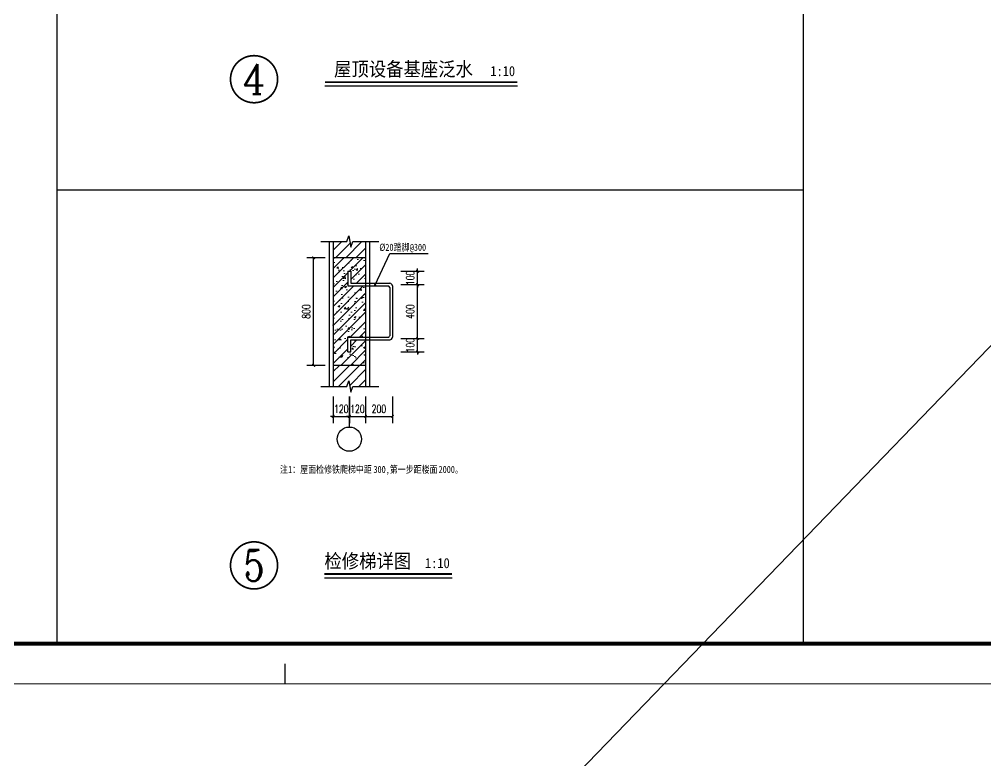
# Model space of a CAD drawing. Extents: x 1738711 to 2346805, y 1189731 to 2516152.
# Drawn here: x 1996529 to 2003714, y 1217315 to 1222824 of the extents above; entities that cross this region are included whole.
import ezdxf
from ezdxf.enums import TextEntityAlignment as Align

# ---------------------------------------------------------------- set-up
doc = ezdxf.new("R2010")
doc.units = 0
doc.header["$LTSCALE"] = 1000
doc.header["$MEASUREMENT"] = 0
for name, color, linetype in [('AE-BRIC', 40, 'Continuous'), ('AXIS', 3, 'Continuous'), ('DIM', 3, 'Continuous'), ('DIM_SYMB', 3, 'Continuous'), ('PUB_DIM', 3, 'Continuous'), ('PUB_TEXT', 7, 'Continuous'), ('TK', 4, 'Continuous'), ('WALL', 40, 'Continuous'), ('WMX', 4, 'Continuous'), ('修改位置', 6, 'Continuous')]:
    doc.layers.add(name, color=color, linetype=linetype)
doc.layers.add('填充', color=252, linetype='Continuous', lineweight=5)
doc.styles.add('-宋体', font='SIMSUN.TTF', dxfattribs={"width": 0.8})
doc.styles.add('_TCH_DIM_T3', font='SIMPLEX', dxfattribs={"width": 0.705882, "bigfont": 'GBCBIG'})
doc.styles.add('_TCH_LABEL', font='COMPLEX', dxfattribs={"bigfont": 'GBCBIG'})
doc.styles.add('宋体', font='SIMSUN.TTF', dxfattribs={"width": 0.75})
doc.styles.add('黑体', font='simhei_0.ttf', dxfattribs={"width": 0.9})
doc.dimstyles.new('_TCH_ARCH&&20', dxfattribs={"dimtxt": 59.5, "dimasz": 20, "dimexe": 50, "dimexo": 60, "dimgap": 25.25, "dimtad": 1, "dimdec": 0, "dimzin": 0, "dimdsep": 46, "dimtxsty": '_TCH_DIM_T3', "dimblk": 'ARCHTICK', "dimcen": 0.09, "dimclrt": 7, "dimazin": 2, "dimtfac": 1, "dimtdec": 0, "dimtix": 1, "dimtmove": 2, "dimatfit": 3, "dimfxl": 1, "dimtolj": 1, "dimtzin": 0, "dimarcsym": 0})

# ---------------------------------------------------------------- blocks, each defined once
blk = doc.blocks.new('hjashrtahreahe')
blk.add_line((42800, 0), (42800, 500))
at = {"const_width": 25}
blk.add_lwpolyline([(42800, 500), (42800, 0)], dxfattribs=at)
at = {"layer": 'TK', "color": 7, "const_width": 25}
blk.add_lwpolyline([(0, 59400), (84100, 59400), (84100, 0), (0, 0)], close=True, dxfattribs=at)
at = {"layer": 'TK', "color": 3, "const_width": 100}
blk.add_lwpolyline([(2500, 1000), (2500, 58400), (83100, 58400), (83100, 1000)], close=True, dxfattribs=at)
at = {"layer": 'TK', "style": '宋体', "width": 0.75}
for tag, height, p in [('项目负责人', 350, (6003, 57089)), ('专业负责人', 350, (6003, 56224)), ('设计人', 350, (6003, 55419)), ('版号1', 250, (77304, 22193)), ('时间1', 250, (82405, 22193)), ('版号2', 250, (77304, 21593)), ('时间2', 250, (82405, 21593)), ('版号3', 250, (77304, 20993)), ('时间3', 250, (82405, 20993)), ('建筑会签', 0.0001, (78978, 2403)), ('电气会签', 0.0001, (82128, 2403)), ('结构会签', 0.0001, (78978, 1803)), ('暖通会签', 0.0001, (82128, 1803)), ('给排水会签', 0.0001, (78978, 1250)), ('智能化会签', 0.0001, (82128, 1250))]:
    blk.add_attdef(tag, text='', height=height, dxfattribs=at).set_placement(p, align=Align.CENTER)
for tag, p in [('合作设计单位', (80816, 48986)), ('版号说明1', (79854, 22318)), ('版号说明2', (79854, 21718)), ('版号说明3', (79854, 21118)), ('浙江绿储科技有限公司', (80545, 16036)), ('百兆瓦级集中式熔盐储能关键', (80545, 14953)), ('设备研发及制造基地项目', (80545, 14603)), ('1#研发楼', (80545, 13636)), ('图名', (80545, 12436)), ('工程编号', (78978, 11461)), ('子项编号', (82128, 11461)), ('建筑', (78978, 10711)), ('图号', (82128, 10711)), ('施工图', (78978, 9961)), ('2023.03', (82128, 9961)), ('审定', (79353, 8461)), ('审核', (79353, 7711)), ('工程负责', (79353, 6961)), ('专业负责', (79353, 6211)), ('设计', (79353, 5461)), ('制图', (79353, 4711)), ('校对', (79353, 3961))]:
    blk.add_attdef(tag, text='', height=250, dxfattribs=at).set_placement(p, align=Align.MIDDLE_CENTER)
blk = doc.blocks.new('_ArchTick')
at = {"color": 0, "linetype": 'ByBlock', "const_width": 0.4}
blk.add_lwpolyline([(-0.5, -0.5), (0.5, 0.5)], dxfattribs=at)
blk = doc.blocks.new('*D317')
at = {"layer": 'Defpoints', "color": 0, "transparency": 16777216}
for p in [(1998717.5, 1221052.5), (1998863.1, 1221052.5), (1998863.1, 1220252.5)]:
    blk.add_point(p, dxfattribs=at)
at = {"layer": 'PUB_DIM', "color": 0, "lineweight": -2, "transparency": 16777216}
for p, q in [((1998803.1, 1221052.5), (1998667.5, 1221052.5)), ((1998717.5, 1220252.5), (1998717.5, 1221052.5)), ((1998803.1, 1220252.5), (1998667.5, 1220252.5))]:
    blk.add_line(p, q, dxfattribs=at)
at = {"layer": 'PUB_DIM', "color": 0, "lineweight": -2, "transparency": 16777216, "xscale": 20, "yscale": 20, "zscale": 20}
for p, rotation in [((1998717.5, 1221052.5), 90), ((1998717.5, 1220252.5), 270)]:
    blk.add_blockref('_ArchTick', p, dxfattribs=dict(at, rotation=rotation))
at = {"layer": 'PUB_DIM', "color": 7, "transparency": 16777216, "insert": (1998662.5, 1220652.5), "char_height": 59.5, "attachment_point": 5, "rotation": 90, "style": '_TCH_DIM_T3'}
blk.add_mtext('\\A1;800', dxfattribs=at)
blk = doc.blocks.new('*D318')
at = {"layer": 'Defpoints', "color": 0, "transparency": 16777216}
for p in [(1999305.5, 1220952.5), (1999490.4, 1220952.5), (1999305.5, 1220852.5)]:
    blk.add_point(p, dxfattribs=at)
at = {"layer": 'PUB_DIM', "color": 0, "lineweight": -2, "transparency": 16777216}
for p, q in [((1999490.4, 1220952.5), (1999490.4, 1220972.5)), ((1999365.5, 1220952.5), (1999540.4, 1220952.5)), ((1999490.4, 1220852.5), (1999490.4, 1220952.5)), ((1999365.5, 1220852.5), (1999540.4, 1220852.5)), ((1999490.4, 1220852.5), (1999490.4, 1220832.5))]:
    blk.add_line(p, q, dxfattribs=at)
at = {"layer": 'PUB_DIM', "color": 0, "lineweight": -2, "transparency": 16777216, "xscale": 20, "yscale": 20, "zscale": 20}
for p, rotation in [((1999490.4, 1220952.5), 270), ((1999490.4, 1220852.5), 90)]:
    blk.add_blockref('_ArchTick', p, dxfattribs=dict(at, rotation=rotation))
at = {"layer": 'PUB_DIM', "color": 7, "transparency": 16777216, "insert": (1999435.4, 1220902.5), "char_height": 59.5, "attachment_point": 5, "rotation": 90, "style": '_TCH_DIM_T3'}
blk.add_mtext('\\A1;100', dxfattribs=at)
blk = doc.blocks.new('*D319')
at = {"layer": 'Defpoints', "color": 0, "transparency": 16777216}
for p in [(1999305.5, 1220852.5), (1999490.4, 1220852.5), (1999305.5, 1220452.5)]:
    blk.add_point(p, dxfattribs=at)
at = {"layer": 'PUB_DIM', "color": 0, "lineweight": -2, "transparency": 16777216}
for p, q in [((1999365.5, 1220852.5), (1999540.4, 1220852.5)), ((1999490.4, 1220452.5), (1999490.4, 1220852.5)), ((1999365.5, 1220452.5), (1999540.4, 1220452.5))]:
    blk.add_line(p, q, dxfattribs=at)
at = {"layer": 'PUB_DIM', "color": 0, "lineweight": -2, "transparency": 16777216, "xscale": 20, "yscale": 20, "zscale": 20}
for p, rotation in [((1999490.4, 1220852.5), 90), ((1999490.4, 1220452.5), 270)]:
    blk.add_blockref('_ArchTick', p, dxfattribs=dict(at, rotation=rotation))
at = {"layer": 'PUB_DIM', "color": 7, "transparency": 16777216, "insert": (1999435.4, 1220652.5), "char_height": 59.5, "attachment_point": 5, "rotation": 90, "style": '_TCH_DIM_T3'}
blk.add_mtext('\\A1;400', dxfattribs=at)
blk = doc.blocks.new('*D320')
at = {"layer": 'Defpoints', "color": 0, "transparency": 16777216}
for p in [(1999305.5, 1220452.5), (1999490.4, 1220452.5), (1999305.5, 1220352.5)]:
    blk.add_point(p, dxfattribs=at)
at = {"layer": 'PUB_DIM', "color": 0, "lineweight": -2, "transparency": 16777216}
for p, q in [((1999365.5, 1220452.5), (1999540.4, 1220452.5)), ((1999490.4, 1220452.5), (1999490.4, 1220472.5)), ((1999490.4, 1220352.5), (1999490.4, 1220452.5)), ((1999365.5, 1220352.5), (1999540.4, 1220352.5)), ((1999490.4, 1220352.5), (1999490.4, 1220332.5))]:
    blk.add_line(p, q, dxfattribs=at)
at = {"layer": 'PUB_DIM', "color": 0, "lineweight": -2, "transparency": 16777216, "xscale": 20, "yscale": 20, "zscale": 20}
for p, rotation in [((1999490.4, 1220452.5), 270), ((1999490.4, 1220352.5), 90)]:
    blk.add_blockref('_ArchTick', p, dxfattribs=dict(at, rotation=rotation))
at = {"layer": 'PUB_DIM', "color": 7, "transparency": 16777216, "insert": (1999435.4, 1220402.5), "char_height": 59.5, "attachment_point": 5, "rotation": 90, "style": '_TCH_DIM_T3'}
blk.add_mtext('\\A1;100', dxfattribs=at)
blk = doc.blocks.new('*D321')
at = {"layer": 'Defpoints', "color": 0, "transparency": 16777216}
for p in [(1998863.1, 1220080.6), (1998983.1, 1220080.6), (1998983.1, 1219873.8)]:
    blk.add_point(p, dxfattribs=at)
at = {"layer": 'PUB_DIM', "color": 0, "lineweight": -2, "transparency": 16777216}
for p, q in [((1998863.1, 1220020.6), (1998863.1, 1219823.8)), ((1998983.1, 1220020.6), (1998983.1, 1219823.8)), ((1998863.1, 1219873.8), (1998843.1, 1219873.8)), ((1998863.1, 1219873.8), (1998983.1, 1219873.8)), ((1998983.1, 1219873.8), (1999003.1, 1219873.8))]:
    blk.add_line(p, q, dxfattribs=at)
at = {"layer": 'PUB_DIM', "color": 0, "lineweight": -2, "transparency": 16777216, "xscale": 20, "yscale": 20, "zscale": 20}
blk.add_blockref('_ArchTick', (1998863.1, 1219873.8), dxfattribs=at)
at = {"layer": 'PUB_DIM', "color": 0, "lineweight": -2, "transparency": 16777216, "xscale": 20, "yscale": 20, "zscale": 20, "rotation": 180}
blk.add_blockref('_ArchTick', (1998983.1, 1219873.8), dxfattribs=at)
at = {"layer": 'PUB_DIM', "color": 7, "transparency": 16777216, "insert": (1998923.1, 1219928.8), "char_height": 59.5, "attachment_point": 5, "style": '_TCH_DIM_T3'}
blk.add_mtext('\\A1;120', dxfattribs=at)
blk = doc.blocks.new('*D322')
at = {"layer": 'Defpoints', "color": 0, "transparency": 16777216}
for p in [(1998983.1, 1220080.6), (1999103.1, 1220080.6), (1999103.1, 1219873.8)]:
    blk.add_point(p, dxfattribs=at)
at = {"layer": 'PUB_DIM', "color": 0, "lineweight": -2, "transparency": 16777216}
for p, q in [((1998983.1, 1220020.6), (1998983.1, 1219823.8)), ((1999103.1, 1220020.6), (1999103.1, 1219823.8)), ((1998983.1, 1219873.8), (1998963.1, 1219873.8)), ((1998983.1, 1219873.8), (1999103.1, 1219873.8)), ((1999103.1, 1219873.8), (1999123.1, 1219873.8))]:
    blk.add_line(p, q, dxfattribs=at)
at = {"layer": 'PUB_DIM', "color": 0, "lineweight": -2, "transparency": 16777216, "xscale": 20, "yscale": 20, "zscale": 20}
blk.add_blockref('_ArchTick', (1998983.1, 1219873.8), dxfattribs=at)
at = {"layer": 'PUB_DIM', "color": 0, "lineweight": -2, "transparency": 16777216, "xscale": 20, "yscale": 20, "zscale": 20, "rotation": 180}
blk.add_blockref('_ArchTick', (1999103.1, 1219873.8), dxfattribs=at)
at = {"layer": 'PUB_DIM', "color": 7, "transparency": 16777216, "insert": (1999043.1, 1219928.8), "char_height": 59.5, "attachment_point": 5, "style": '_TCH_DIM_T3'}
blk.add_mtext('\\A1;120', dxfattribs=at)
blk = doc.blocks.new('*D323')
at = {"layer": 'Defpoints', "color": 0, "transparency": 16777216}
for p in [(1999103.1, 1220080.6), (1999303.1, 1220080.6), (1999303.1, 1219873.8)]:
    blk.add_point(p, dxfattribs=at)
at = {"layer": 'PUB_DIM', "color": 0, "lineweight": -2, "transparency": 16777216}
for p, q in [((1999103.1, 1220020.6), (1999103.1, 1219823.8)), ((1999303.1, 1220020.6), (1999303.1, 1219823.8)), ((1999103.1, 1219873.8), (1999303.1, 1219873.8))]:
    blk.add_line(p, q, dxfattribs=at)
at = {"layer": 'PUB_DIM', "color": 0, "lineweight": -2, "transparency": 16777216, "xscale": 20, "yscale": 20, "zscale": 20, "rotation": 180}
blk.add_blockref('_ArchTick', (1999103.1, 1219873.8), dxfattribs=at)
at = {"layer": 'PUB_DIM', "color": 0, "lineweight": -2, "transparency": 16777216, "xscale": 20, "yscale": 20, "zscale": 20}
blk.add_blockref('_ArchTick', (1999303.1, 1219873.8), dxfattribs=at)
at = {"layer": 'PUB_DIM', "color": 7, "transparency": 16777216, "insert": (1999203.1, 1219928.8), "char_height": 59.5, "attachment_point": 5, "style": '_TCH_DIM_T3'}
blk.add_mtext('\\A1;200', dxfattribs=at)

msp = doc.modelspace()

# ---------------------------------------------------------------- hatches: boundary and pattern name
at = {"layer": '填充'}
h = msp.add_hatch(dxfattribs=at)
h.set_pattern_fill('普通砖', color=256, scale=20, style=0)
h.set_pattern_definition([(45, (1313913.993, 1453815.88), (-37.6180808, 37.6180808), [])])
h.paths.add_polyline_path([(1999103.1, 1221172.7), (1999009.5, 1221172.7), (1998994.6, 1221130.7), (1998979.8, 1221214.7), (1998964.5, 1221172.7), (1998863.1, 1221172.7), (1998863.1, 1221052.5), (1999103.1, 1221052.5)])
h.paths.add_polyline_path([(1999103.1, 1220252.5), (1998863.1, 1220252.5), (1998863.1, 1220095.9), (1998964.5, 1220095.9), (1998979.8, 1220137.9), (1998994.6, 1220053.9), (1999009.5, 1220095.9), (1999103.1, 1220095.9)])
h = msp.add_hatch(dxfattribs=at)
h.set_pattern_fill('钢筋混凝土', color=256, scale=20, style=0)
h.set_pattern_definition([(45, (1313913.993, 1453777.68), (-35.355339, 35.355339), []), (50, (1313913.99, 1453777.68), (143.452037, -12.550427), [15, -165]), (355, (1313914, 1453777.68), (-27.750267, 150.438427), [12, -132]), (100.4514, (1313925.95, 1453776.63), (115.701876, 137.887908), [12.748038, -140.228422]), (46.1842, (1313914, 1453817.68), (213.44821, -33.103803), [22.5, -247.5]), (96.6356, (1313931.78, 1453814.92), (186.93254, 194.823574), [19.12206, -210.3426]), (351.1842, (1313914, 1453817.68), (186.93239, 194.82372), [18, -198]), (21, (1313933.99, 1453807.68), (119.38141, -80.523778), [15, -165]), (326, (1313934, 1453807.68), (48.663066, 145.03001), [12, -132]), (71.4514, (1313943.94, 1453800.97), (168.044526, 64.5061), [12.748038, -140.228422]), (37.5, (1313913.993, 1453777.68), (2.431971, 66.5787708), [0, -130.4, 0, -134, 0, -132.5]), (7.5, (1313913.99, 1453777.68), (52.6139075, 78.8823424), [0, -76.4, 0, -127.4, 0, -50.5]), (327.5, (1313869.393, 1453777.68), (106.7644872, -4.5109743), [0, -50, 0, -156, 0, -207]), (317.5, (1313849.39, 1453777.68), (116.637234, 20.020996), [0, -65, 0, -103.6, 0, -147])])
h.paths.add_polyline_path([(1999103.1, 1220842.5), (1998973.1, 1220842.5), (1998973.1, 1220952.5), (1998993.1, 1220952.5), (1998993.1, 1220862.5), (1999103.1, 1220862.5), (1999103.1, 1221052.5), (1998863.1, 1221052.5), (1998863.1, 1220252.5), (1999103.1, 1220252.5), (1999103.1, 1220442.5), (1998993.1, 1220442.5), (1998993.1, 1220352.5), (1998973.1, 1220352.5), (1998973.1, 1220462.5), (1999103.1, 1220462.5)])

# ---------------------------------------------------------------- linework, layer by layer
at = {"layer": 'AE-BRIC', "color": 8, "linetype": 'Continuous'}
for p, q in [((1996807.2, 1235405), (1996807.2, 1218185)), ((2002357.6, 1235405), (2002357.6, 1218185)), ((1996807.2, 1221556), (2002357.6, 1221556))]:
    msp.add_line(p, q, dxfattribs=at)
at = {"layer": 'AXIS', "const_width": 12.5}
for points in [[(1998449.6, 1222379.5, 1), (1998099.6, 1222379.5, 1)], [(1998449.6, 1218765.9, 1), (1998099.6, 1218765.9, 1)]]:
    msp.add_lwpolyline(points, format="xyb", close=True, dxfattribs=at)
at = {"layer": 'DIM'}
msp.add_line((1998983.1, 1219794.3), (1998983.1, 1220020.6), dxfattribs=at)
msp.add_circle((1998983.1, 1219704.3), 90, dxfattribs=at)
at = {"layer": 'DIM_SYMB', "const_width": 14}
for points in [[(1998801.4, 1222357.7), (2000232.7, 1222357.7)], [(1998797.5, 1218701.5), (1999746.6, 1218701.5)]]:
    msp.add_lwpolyline(points, dxfattribs=at)
at = {"layer": 'DIM_SYMB'}
for points in [[(1998801.4, 1222329.7), (2000232.7, 1222329.7)], [(1998770.6, 1221172.7), (1998964.5, 1221172.7), (1998979.8, 1221214.7), (1998994.6, 1221130.7), (1999009.5, 1221172.7), (1999203.4, 1221172.7)], [(1998770.6, 1220095.9), (1998964.5, 1220095.9), (1998979.8, 1220137.9), (1998994.6, 1220053.9), (1999009.5, 1220095.9), (1999203.4, 1220095.9)], [(1998797.5, 1218673.5), (1999746.6, 1218673.5)]]:
    msp.add_lwpolyline(points, dxfattribs=at)
at = {"layer": 'PUB_DIM'}
for p, q in [((1999174.9, 1220850.7), (1999284.1, 1221082.8)), ((1999174.9, 1220850.7), (1999284.1, 1221082.8)), ((1999284.1, 1221082.8), (1999569.4, 1221082.8))]:
    msp.add_line(p, q, dxfattribs=at)
at = {"layer": 'PUB_DIM', "const_width": 8}
msp.add_lwpolyline([(1999173.2, 1220847.1, 1), (1999176.6, 1220854.4, 1)], format="xyb", close=True, dxfattribs=at)
msp.add_lwpolyline([(1999173.2, 1220847.1, 1), (1999176.6, 1220854.4, 1)], format="xyb", close=True, dxfattribs=at)
at = {"layer": 'WALL'}
for p, q in [((1998863.1, 1221172.7), (1998863.1, 1220095.9)), ((1999103.1, 1221172.7), (1999103.1, 1220095.9))]:
    msp.add_line(p, q, dxfattribs=at)
for points in [[(1999103.1, 1221052.5), (1998863.1, 1221052.5)], [(1999103.1, 1220252.5), (1998863.1, 1220252.5)]]:
    msp.add_lwpolyline(points, dxfattribs=at)
at = {"layer": 'WMX'}
for p, q in [((1998833.1, 1221172.7), (1998833.1, 1220095.9)), ((1999133.1, 1221172.7), (1999133.1, 1220095.9)), ((1998973.1, 1220952.5), (1998973.1, 1220842.5)), ((1998973.1, 1220952.5), (1998993.1, 1220952.5)), ((1998993.1, 1220952.5), (1998993.1, 1220862.5)), ((1998973.1, 1220842.5), (1999273.1, 1220842.5)), ((1998993.1, 1220862.5), (1999283.1, 1220862.5)), ((1999283.1, 1220832.5), (1999283.1, 1220472.5)), ((1999303.1, 1220842.5), (1999303.1, 1220462.5)), ((1998973.1, 1220462.5), (1999273.1, 1220462.5)), ((1998973.1, 1220352.5), (1998973.1, 1220462.5)), ((1998993.1, 1220442.5), (1999283.1, 1220442.5)), ((1998993.1, 1220352.5), (1998993.1, 1220442.5)), ((1998973.1, 1220352.5), (1998993.1, 1220352.5))]:
    msp.add_line(p, q, dxfattribs=at)
for centre, major_axis, start_param, end_param in [((1999273.1, 1220832.5), (7.07, 7.07), 5.497787, 7.068583), ((1999283.1, 1220842.5), (0, 20), -1.568969, 0.001828), ((1999273.1, 1220472.5), (-7.07, 7.07), 2.356194, 3.926991), ((1999283.1, 1220462.5), (-0.1, 20), 3.13623, 4.707026)]:
    msp.add_ellipse(centre, major_axis=major_axis, ratio=1, start_param=start_param, end_param=end_param, dxfattribs=at)
at = {"layer": '修改位置', "ltscale": 0.5}
msp.add_line((1979478.4, 1195297.4), (2006009.3, 1222732.3), dxfattribs=at)

# ---------------------------------------------------------------- block references
at = {"xscale": 0.3, "yscale": 0.3, "zscale": 0.3}
msp.add_blockref('hjashrtahreahe', (1985665.7, 1217885), dxfattribs=at)

# ---------------------------------------------------------------- texts
at = {"layer": 'PUB_DIM', "style": '-宋体', "width": 0.8}
for s, height, p in [('注', 52.9, (1998467.2, 1219452.6)), ('1', 52.9, (1998527.7, 1219452.6)), ('：屋面检修铁爬梯中距', 52.87, (1998557.9, 1219452.6)), ('300,', 52.87, (1999162.8, 1219452.6)), ('第一步距楼面', 52.87, (1999283.8, 1219452.6)), ('2000', 52.87, (1999646.8, 1219452.6)), ('。', 52.9, (1999767.7, 1219452.6))]:
    msp.add_text(s, height=height, dxfattribs=at).set_placement(p)
at = {"layer": 'PUB_TEXT', "color": 7, "style": '_TCH_LABEL'}
for s, height, p, p2 in [('4', 222.7, (1998189.8, 1222268.2), (1998359.5, 1222268.2)), ('5', 233, (1998196.9, 1218649.4), (1998352.3, 1218649.4))]:
    msp.add_text(s, height=height, dxfattribs=at).set_placement(p, p2, align=Align.FIT)
at = {"layer": 'PUB_TEXT', "color": 7}
for s, height, style, width, p in [('屋顶设备基座泛水', 105.15, '黑体', 0.9, (1998869.4, 1222402.2)), ('1:10', 75.11, '黑体', 0.9, (2000031.6, 1222402.2)), ('%%c20', 52.87, '-宋体', 0.8, (1999206, 1221103.8)), ('踏脚', 52.87, '-宋体', 0.8, (1999311.9, 1221103.8)), ('@300', 52.87, '-宋体', 0.8, (1999432.9, 1221103.8)), ('检修梯详图', 105.15, '黑体', 0.9, (1998797.5, 1218745.5)), ('1:10', 75.11, '黑体', 0.9, (1999545.5, 1218745.5))]:
    msp.add_text(s, height=height, dxfattribs=dict(at, style=style, width=width)).set_placement(p)

# ---------------------------------------------------------------- dimensions: what is measured, and where the dimension line sits
at = {"layer": 'PUB_DIM'}
for p1, p2, distance, picture, middle in [((1998863.1, 1220252.5), (1998863.1, 1221052.5), 145.6, '*D317', (1998662.5, 1220652.5)), ((1999305.5, 1220852.5), (1999305.5, 1220952.5), -184.9, '*D318', (1999435.4, 1220902.5)), ((1999305.5, 1220452.5), (1999305.5, 1220852.5), -184.9, '*D319', (1999435.4, 1220652.5)), ((1999305.5, 1220352.5), (1999305.5, 1220452.5), -184.9, '*D320', (1999435.4, 1220402.5)), ((1998863.1, 1220080.6), (1998983.1, 1220080.6), -206.8, '*D321', (1998923.1, 1219928.8)), ((1998983.1, 1220080.6), (1999103.1, 1220080.6), -206.8, '*D322', (1999043.1, 1219928.8)), ((1999103.1, 1220080.6), (1999303.1, 1220080.6), -206.8, '*D323', (1999203.1, 1219928.8))]:
    dim = msp.add_aligned_dim(p1=p1, p2=p2, distance=distance, dimstyle='_TCH_ARCH&&20', dxfattribs=at)
    dim.commit()
    dim.dimension.update_dxf_attribs({"geometry": picture, "text_midpoint": middle})

doc.saveas('drawing.dxf')
